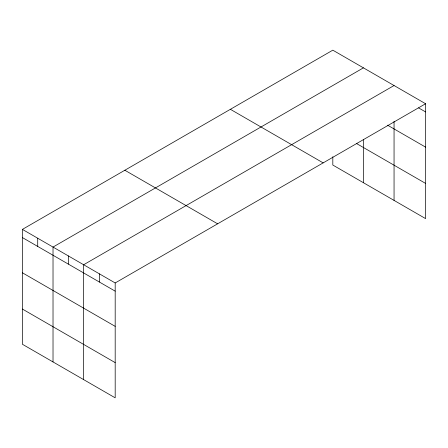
<?xml version="1.0" encoding="UTF-8"?>
<svg xmlns="http://www.w3.org/2000/svg" width="448" height="448" viewBox="0 0 448 448"><rect width="100%" height="100%" fill="white"/><g stroke="black" fill="none" stroke-linecap="round" stroke-linejoin="round"><path stroke-width="0.67" d="M22.4 229.387L115.186 282.957L115.186 397.83L22.4 344.26L22.4 229.387L332.814 50.17L425.6 103.74L425.6 218.613L332.814 165.043L332.814 156.761M363.434 67.85L53.021 247.066L53.021 361.939M394.055 85.529L83.642 264.746L83.642 379.613M115.186 282.957L425.6 103.74M418.589 107.89L425.6 111.933M387.576 125.188L425.6 147.14M356.367 143.438L425.6 183.411M230.378 109.312L323.165 162.882M124.835 170.246L217.622 223.815M22.4 237.58L115.186 291.15M22.4 272.787L115.186 326.357M22.4 309.053L115.186 362.622M394.055 121.33L394.055 200.402M363.434 139.843L363.434 182.722M99.411 273.851L99.411 282.044M68.331 255.903L68.331 264.096M37.71 238.224L37.71 246.422"/></g></svg>
